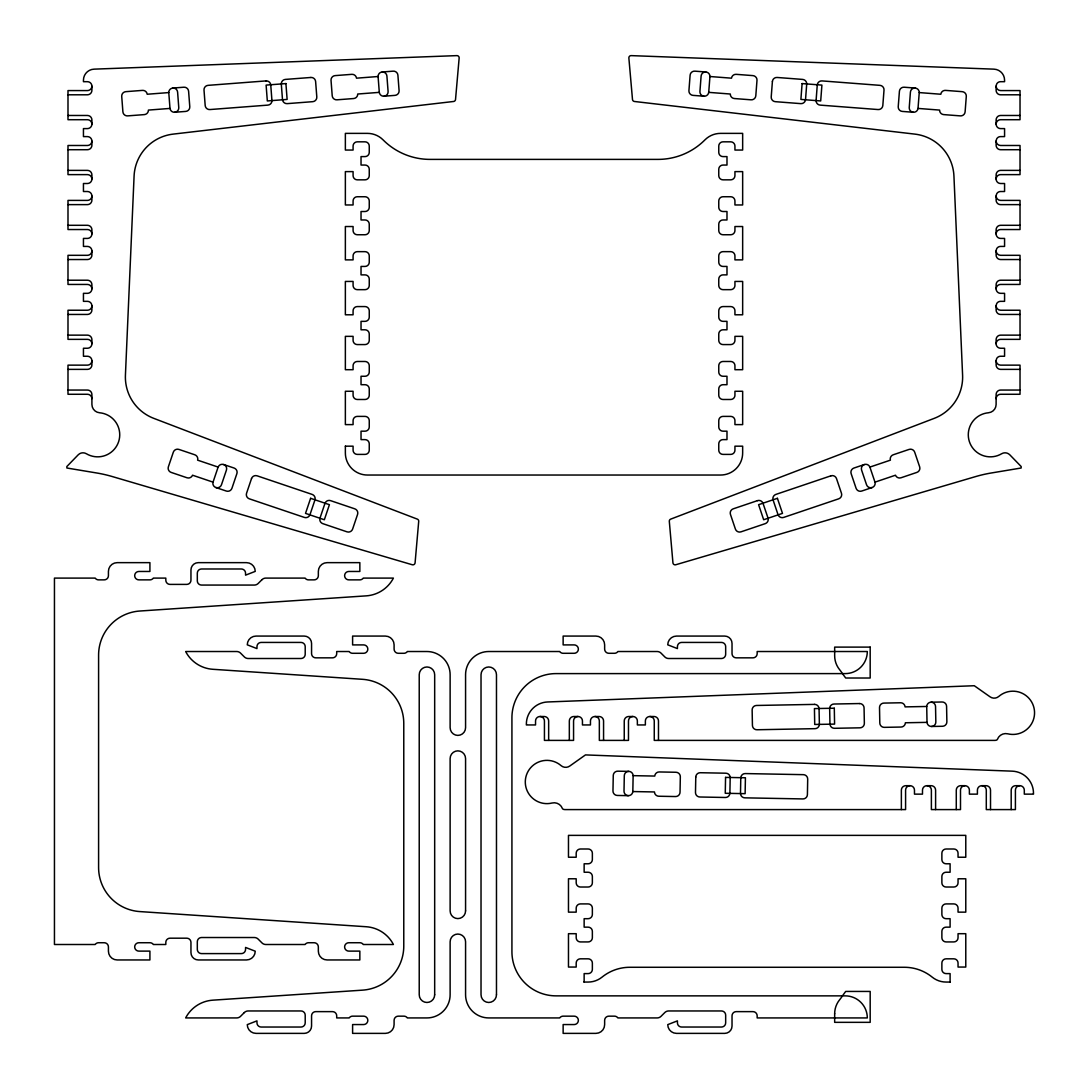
<?xml version="1.0" encoding="UTF-8"?>
<svg xmlns="http://www.w3.org/2000/svg" width="1089" height="1089" viewBox="0 0 1089 1089"><rect width="100%" height="100%" fill="white"/><g stroke="black" fill="none" stroke-linecap="round" stroke-linejoin="round"><path stroke-width="1.5" d="M548.652 740.397L548.652 720.945A4.451 4.451 0 0 0 544.214 716.508L539.981 716.508A4.451 4.451 0 0 0 535.543 720.945L535.543 724.947L526.368 724.947L526.368 724.035A22.066 22.066 0 0 1 547.59 701.969L974.287 685.73L990.037 696.81A7.065 7.065 0 0 0 998.79 696.443A21.63 21.63 0 0 1 1033.951 707.741A21.63 21.63 0 0 1 1007.788 733.823A8.821 8.821 0 0 0 997.415 739.349L996.789 740.03A6.616 6.616 0 0 1 994.625 740.397L654.258 740.397L654.258 720.945A4.451 4.451 0 0 0 649.82 716.508A4.451 4.451 0 0 0 645.369 720.945L645.369 724.947L637.364 724.947L637.364 720.945A4.451 4.451 0 0 0 632.913 716.508L628.693 716.508A4.451 4.451 0 0 0 624.242 720.945L624.242 740.397M603.565 740.397L603.565 720.945A4.451 4.451 0 0 0 599.127 716.508L594.893 716.508A4.451 4.451 0 0 0 590.456 720.945L590.456 724.947L582.452 724.947L582.452 720.945A4.451 4.451 0 0 0 578 716.508L573.78 716.508A4.451 4.451 0 0 0 569.329 720.945L569.329 740.397M658.477 740.397L658.477 720.945A4.451 4.451 0 0 0 654.04 716.508L649.82 716.508M996.122 398.71A4.451 4.451 0 0 1 1000.573 394.272L1020.025 394.272L1020.025 365.142L1000.573 365.142A4.451 4.451 0 0 1 996.762 358.404L997.007 358.05A4.451 4.451 0 0 1 1000.573 356.253L1004.575 356.253L1004.575 348.249L1000.573 348.249A4.451 4.451 0 0 1 996.122 343.797A4.451 4.451 0 0 1 1000.573 339.36L1020.025 339.36L1020.025 310.229L1000.573 310.229A4.451 4.451 0 0 1 996.762 303.491L997.007 303.137A4.451 4.451 0 0 1 1000.573 301.34L1004.575 301.34L1004.575 293.336L1000.573 293.336A4.451 4.451 0 0 1 996.122 288.884A4.451 4.451 0 0 1 1000.573 284.447L1020.025 284.447L1020.025 255.316L1000.573 255.316A4.451 4.451 0 0 1 996.762 248.578L997.007 248.224A4.451 4.451 0 0 1 1000.573 246.427L1004.575 246.427L1004.575 238.423L1000.573 238.423A4.451 4.451 0 0 1 996.122 233.972A4.451 4.451 0 0 1 1000.573 229.534L1020.025 229.534L1020.025 200.403L1000.573 200.403A4.451 4.451 0 0 1 996.762 193.665L997.007 193.311A4.451 4.451 0 0 1 1000.573 191.514L1004.575 191.514L1004.575 183.51L1000.573 183.51A4.451 4.451 0 0 1 996.122 179.059A4.451 4.451 0 0 1 1000.573 174.621L1020.025 174.621L1020.025 145.49L1000.573 145.49A4.451 4.451 0 0 1 996.762 138.752L997.007 138.398A4.451 4.451 0 0 1 1000.573 136.601L1004.575 136.601L1004.575 128.597L1000.573 128.597A4.451 4.451 0 0 1 996.122 124.146A4.451 4.451 0 0 1 1000.573 119.708L1020.025 119.708L1020.025 90.578L1000.573 90.578A4.451 4.451 0 0 1 996.762 83.839L997.007 83.472A4.451 4.451 0 0 1 1000.573 81.689L1004.575 81.689L1004.575 80.178A11.04 11.04 0 0 0 993.958 69.151L631.157 55.621A2.205 2.205 0 0 0 628.87 58.016L632.491 99.48A2.205 2.205 0 0 0 634.438 101.481L914.937 134.124A44.145 44.145 0 0 1 953.937 176.05L962.594 375.201A44.145 44.145 0 0 1 934.253 418.353L670.729 519.113A2.205 2.205 0 0 0 669.313 521.372L672.934 562.836A2.205 2.205 0 0 0 675.752 564.755L975.703 476.56A132.436 132.436 0 0 1 992.324 472.817L1021.142 468.011L1021.183 466.541L1009.802 454.807A6.629 6.629 0 0 0 1001.662 453.732A22.079 22.079 0 0 1 969.346 441.535A22.079 22.079 0 0 1 988.444 412.772A8.385 8.385 0 0 0 996.108 404.55L996.122 394.49A4.451 4.451 0 0 1 1000.573 390.053L1020.025 390.053M996.122 360.704L996.122 364.924A4.451 4.451 0 0 0 1000.573 369.375L1020.025 369.375M996.122 343.797L996.122 339.577A4.451 4.451 0 0 1 1000.573 335.14L1020.025 335.14M996.122 305.791L996.122 310.011A4.451 4.451 0 0 0 1000.573 314.449L1020.025 314.449M996.122 288.884L996.122 284.665A4.451 4.451 0 0 1 1000.573 280.213L1020.025 280.213M996.122 250.878L996.122 255.098A4.451 4.451 0 0 0 1000.573 259.536L1020.025 259.536M996.122 233.972L996.122 229.752A4.451 4.451 0 0 1 1000.573 225.3L1020.025 225.3M996.122 195.966L996.122 200.185A4.451 4.451 0 0 0 1000.573 204.623L1020.025 204.623M996.122 179.059L996.122 174.839A4.451 4.451 0 0 1 1000.573 170.388L1020.025 170.388M996.122 141.053L996.122 145.273A4.451 4.451 0 0 0 1000.573 149.71L1020.025 149.71M996.122 124.146L996.122 119.926A4.451 4.451 0 0 1 1000.573 115.475L1020.025 115.475M996.122 86.14L996.122 90.36A4.451 4.451 0 0 0 1000.573 94.797L1020.025 94.797M864.367 464.527L853.912 468.052A4.41 4.41 0 0 0 851.149 473.661L856.09 488.294A4.41 4.41 0 0 0 861.685 491.057L872.139 487.532A4.41 4.41 0 0 0 874.916 481.937L869.961 467.29A4.41 4.41 0 0 0 864.367 464.527A4.41 4.41 0 0 0 861.603 470.121L866.545 484.755A4.41 4.41 0 0 0 872.139 487.532M869.893 467.086L890.394 460.157A4.41 4.41 0 0 1 893.225 454.78L909.097 449.417A4.41 4.41 0 0 1 914.692 452.18L919.647 466.813A4.41 4.41 0 0 1 916.87 472.408L900.998 477.772A4.41 4.41 0 0 1 895.485 475.212L874.984 482.141M172.852 88.059L183.864 87.215A4.41 4.41 0 0 1 188.601 91.285L189.785 106.681A4.41 4.41 0 0 1 185.715 111.418L174.716 112.262A4.41 4.41 0 0 1 169.979 108.206L168.795 92.796A4.41 4.41 0 0 1 172.852 88.059A4.41 4.41 0 0 1 177.602 92.129L178.773 107.525A4.41 4.41 0 0 1 174.716 112.262M382.171 71.997L393.17 71.153A4.41 4.41 0 0 1 397.907 75.223L399.091 90.632A4.41 4.41 0 0 1 395.021 95.369L384.022 96.213A4.41 4.41 0 0 1 379.285 92.143L378.101 76.747A4.41 4.41 0 0 1 382.171 71.997A4.41 4.41 0 0 1 386.908 76.067L388.092 91.476A4.41 4.41 0 0 1 384.022 96.213M168.781 92.579L147.206 94.239A4.41 4.41 0 0 0 142.482 90.387L125.78 91.667A4.41 4.41 0 0 0 121.723 96.404L122.894 111.813A4.41 4.41 0 0 0 127.644 115.883L144.347 114.604A4.41 4.41 0 0 0 148.417 110.084L169.993 108.424M378.087 76.516L356.511 78.177A4.41 4.41 0 0 0 351.801 74.338L335.085 75.617A4.41 4.41 0 0 0 331.029 80.355L332.213 95.764A4.41 4.41 0 0 0 336.95 99.82L353.653 98.541A4.41 4.41 0 0 0 357.723 94.022L379.312 92.361M931.054 702.201L942.08 701.997A4.41 4.41 0 0 1 946.586 706.325L946.872 721.776A4.41 4.41 0 0 1 942.543 726.268L931.503 726.472A4.41 4.41 0 0 1 927.011 722.143L926.725 706.693A4.41 4.41 0 0 1 931.054 702.201A4.41 4.41 0 0 1 935.546 706.53L935.832 721.98A4.41 4.41 0 0 1 931.503 726.472M926.725 706.475L905.082 706.884A4.41 4.41 0 0 0 900.603 702.773L883.846 703.086A4.41 4.41 0 0 0 879.517 707.578L879.803 723.028A4.41 4.41 0 0 0 884.295 727.357L901.052 727.044A4.41 4.41 0 0 0 905.381 722.769L927.025 722.361M67.994 94.797L87.447 94.797A4.451 4.451 0 0 0 91.898 90.36L91.898 86.14A4.451 4.451 0 0 0 87.447 81.689L83.445 81.689L83.445 80.178A11.04 11.04 0 0 1 94.062 69.151L456.863 55.621A2.205 2.205 0 0 1 459.15 58.016L455.529 99.48A2.205 2.205 0 0 1 453.582 101.481L173.083 134.124A44.145 44.145 0 0 0 134.083 176.05L125.426 375.201A44.145 44.145 0 0 0 153.767 418.353L417.291 519.113A2.205 2.205 0 0 1 418.707 521.372L415.086 562.836A2.205 2.205 0 0 1 412.268 564.755L112.317 476.56A132.436 132.436 0 0 0 95.696 472.817L66.878 468.011L66.837 466.541L78.217 454.807A6.629 6.629 0 0 1 86.358 453.732A22.079 22.079 0 0 0 118.674 441.535A22.079 22.079 0 0 0 99.575 412.772A8.385 8.385 0 0 1 91.912 404.55L91.898 394.49A4.451 4.451 0 0 0 87.447 390.053L67.994 390.053M67.994 115.475L87.447 115.475A4.451 4.451 0 0 1 91.898 119.926L91.898 124.146A4.451 4.451 0 0 1 87.447 128.597L83.445 128.597L83.445 136.601L87.447 136.601A4.451 4.451 0 0 1 91.898 141.053L91.898 145.273A4.451 4.451 0 0 1 87.447 149.71L67.994 149.71M67.994 170.388L87.447 170.388A4.451 4.451 0 0 1 91.898 174.839L91.898 179.059A4.451 4.451 0 0 1 87.447 183.51L83.445 183.51L83.445 191.514L87.447 191.514A4.451 4.451 0 0 1 91.898 195.966L91.898 200.185A4.451 4.451 0 0 1 87.447 204.623L67.994 204.623M67.994 225.3L87.447 225.3A4.451 4.451 0 0 1 91.898 229.752L91.898 233.972A4.451 4.451 0 0 1 87.447 238.423L83.445 238.423L83.445 246.427L87.447 246.427A4.451 4.451 0 0 1 91.898 250.878L91.898 255.098A4.451 4.451 0 0 1 87.447 259.536L67.994 259.536M67.994 280.213L87.447 280.213A4.451 4.451 0 0 1 91.898 284.665L91.898 288.884A4.451 4.451 0 0 1 87.447 293.336L83.445 293.336L83.445 301.34L87.447 301.34A4.451 4.451 0 0 1 91.898 305.791L91.898 310.011A4.451 4.451 0 0 1 87.447 314.449L67.994 314.449M67.994 335.14L87.447 335.14A4.451 4.451 0 0 1 91.898 339.577L91.898 343.797A4.451 4.451 0 0 1 87.447 348.249L83.445 348.249L83.445 356.253L87.447 356.253A4.451 4.451 0 0 1 91.898 360.704L91.898 364.924A4.451 4.451 0 0 1 87.447 369.375L67.994 369.375M935.601 809.59L935.601 790.138A4.451 4.451 0 0 0 931.149 785.686L926.93 785.686A4.451 4.451 0 0 0 922.492 790.138L922.492 794.14L914.474 794.14L914.474 790.138A4.451 4.451 0 0 0 910.036 785.686L905.803 785.686A4.451 4.451 0 0 0 901.365 790.138L901.365 809.59M990.514 809.59L990.514 790.138A4.451 4.451 0 0 0 986.062 785.686L981.842 785.686A4.451 4.451 0 0 0 977.405 790.138L977.405 794.14L969.387 794.14L969.387 790.138A4.451 4.451 0 0 0 964.949 785.686L960.716 785.686A4.451 4.451 0 0 0 956.278 790.138L956.278 809.59M910.036 785.686A4.451 4.451 0 0 0 905.585 790.138L905.585 809.59L565.218 809.59A6.616 6.616 0 0 1 563.136 809.25L562.428 808.542A8.821 8.821 0 0 0 552.055 803.015A21.63 21.63 0 0 1 525.892 776.933A21.63 21.63 0 0 1 561.066 765.621A7.065 7.065 0 0 0 569.819 766.003L585.474 754.908L1012.253 771.162A22.066 22.066 0 0 1 1033.488 793.214L1033.488 794.14L1024.3 794.14L1024.3 790.138A4.451 4.451 0 0 0 1019.862 785.686L1015.629 785.686A4.451 4.451 0 0 0 1011.191 790.138L1011.191 809.59M583.922 982.06L588.142 982.06A22.066 22.066 0 0 0 602.04 977.132A44.145 44.145 0 0 1 629.85 967.277L904.401 967.277A44.145 44.145 0 0 1 932.198 977.132A22.066 22.066 0 0 0 946.096 982.06L950.329 982.06M628.789 771.38L617.762 771.175A4.41 4.41 0 0 0 613.257 775.504L612.971 790.954A4.41 4.41 0 0 0 617.3 795.446L628.339 795.664A4.41 4.41 0 0 0 632.832 791.322L633.131 775.885A4.41 4.41 0 0 0 628.789 771.38A4.41 4.41 0 0 0 624.296 775.722L624.011 791.159A4.41 4.41 0 0 0 628.339 795.664M633.117 775.654L654.761 776.062A4.41 4.41 0 0 1 659.253 771.951L675.997 772.264A4.41 4.41 0 0 1 680.326 776.77L680.04 792.207A4.41 4.41 0 0 1 675.548 796.549L658.791 796.236A4.41 4.41 0 0 1 654.462 791.948L632.832 791.553M705.849 71.997L694.85 71.153A4.41 4.41 0 0 0 690.113 75.223L688.929 90.632A4.41 4.41 0 0 0 692.985 95.369L703.998 96.213A4.41 4.41 0 0 0 708.735 92.143L709.919 76.747A4.41 4.41 0 0 0 705.849 71.997A4.41 4.41 0 0 0 701.112 76.067L699.928 91.476A4.41 4.41 0 0 0 703.998 96.213M915.155 88.059L904.156 87.215A4.41 4.41 0 0 0 899.419 91.285L898.234 106.681A4.41 4.41 0 0 0 902.305 111.418L913.303 112.262A4.41 4.41 0 0 0 918.041 108.206L919.225 92.796A4.41 4.41 0 0 0 915.155 88.059A4.41 4.41 0 0 0 910.418 92.129L909.247 107.525A4.41 4.41 0 0 0 913.303 112.262M709.933 76.516L731.509 78.177A4.41 4.41 0 0 1 736.218 74.338L752.935 75.617A4.41 4.41 0 0 1 756.991 80.355L755.807 95.764A4.41 4.41 0 0 1 751.07 99.82L734.367 98.541A4.41 4.41 0 0 1 730.297 94.022L708.708 92.361M919.239 92.579L940.814 94.239A4.41 4.41 0 0 1 945.538 90.387L962.24 91.667A4.41 4.41 0 0 1 966.297 96.404L965.113 111.813A4.41 4.41 0 0 1 960.375 115.883L943.673 114.604A4.41 4.41 0 0 1 939.603 110.084L918.027 108.424M223.653 464.527L234.108 468.052A4.41 4.41 0 0 1 236.871 473.661L231.93 488.294A4.41 4.41 0 0 1 226.335 491.057L215.881 487.532A4.41 4.41 0 0 1 213.104 481.937L218.059 467.29A4.41 4.41 0 0 1 223.653 464.527A4.41 4.41 0 0 1 226.417 470.121L221.475 484.755A4.41 4.41 0 0 1 215.881 487.532M218.127 467.086L197.626 460.157A4.41 4.41 0 0 0 194.795 454.78L178.923 449.417A4.41 4.41 0 0 0 173.328 452.18L168.373 466.813A4.41 4.41 0 0 0 171.15 472.408L187.022 477.772A4.41 4.41 0 0 0 192.535 475.212L213.036 482.141M950.098 982.06L950.098 973.607L946.096 973.607A4.22 4.22 0 0 1 941.876 969.387L941.876 963.057A4.22 4.22 0 0 1 946.096 958.824L953.828 958.824A4.22 4.22 0 0 1 958.048 963.057L958.048 967.059L965.78 967.059L965.78 933.695L958.048 933.695L958.048 937.697A4.22 4.22 0 0 1 953.828 941.931L946.096 941.931A4.22 4.22 0 0 1 941.876 937.697L941.876 931.367A4.22 4.22 0 0 1 946.096 927.147L950.098 927.147L950.098 918.694L946.096 918.694A4.22 4.22 0 0 1 941.876 914.474L941.876 908.144A4.22 4.22 0 0 1 946.096 903.911L953.828 903.911A4.22 4.22 0 0 1 958.048 908.144L958.048 912.146L965.78 912.146L965.78 878.782L958.048 878.782L958.048 882.784A4.22 4.22 0 0 1 953.828 887.018L946.096 887.018A4.22 4.22 0 0 1 941.876 882.784L941.876 876.454A4.22 4.22 0 0 1 946.096 872.235L950.098 872.235L950.098 863.781L946.096 863.781A4.22 4.22 0 0 1 941.876 859.561L941.876 853.231A4.22 4.22 0 0 1 946.096 848.998L953.828 848.998A4.22 4.22 0 0 1 958.048 853.231L958.048 857.234L965.78 857.234L965.78 835.372L568.472 835.372L568.472 857.234L576.19 857.234L576.19 853.231A4.22 4.22 0 0 1 580.423 848.998L588.142 848.998A4.22 4.22 0 0 1 592.362 853.231L592.362 859.561A4.22 4.22 0 0 1 588.142 863.781L584.14 863.781L584.14 872.235L588.142 872.235A4.22 4.22 0 0 1 592.362 876.454L592.362 882.784A4.22 4.22 0 0 1 588.142 887.018L580.423 887.018A4.22 4.22 0 0 1 576.19 882.784L576.19 878.782L568.472 878.782L568.472 912.146L576.19 912.146L576.19 908.144A4.22 4.22 0 0 1 580.423 903.911L588.142 903.911A4.22 4.22 0 0 1 592.362 908.144L592.362 914.474A4.22 4.22 0 0 1 588.142 918.694L584.14 918.694L584.14 927.147L588.142 927.147A4.22 4.22 0 0 1 592.362 931.367L592.362 937.697A4.22 4.22 0 0 1 588.142 941.931L580.423 941.931A4.22 4.22 0 0 1 576.19 937.697L576.19 933.695L568.472 933.695L568.472 967.059L576.19 967.059L576.19 963.057A4.22 4.22 0 0 1 580.423 958.824L588.142 958.824A4.22 4.22 0 0 1 592.362 963.057L592.362 969.387A4.22 4.22 0 0 1 588.142 973.607L584.14 973.607L584.14 982.06M632.913 716.508A4.451 4.451 0 0 0 628.476 720.945L628.476 740.397L599.345 740.397L599.345 720.945A4.451 4.451 0 0 0 594.893 716.508M578 716.508A4.451 4.451 0 0 0 573.563 720.945L573.563 740.397L544.432 740.397L544.432 720.945A4.451 4.451 0 0 0 539.981 716.508M91.898 86.14A4.451 4.451 0 0 1 87.447 90.578L67.994 90.578L67.994 119.708L87.447 119.708A4.451 4.451 0 0 1 91.898 124.146M91.898 141.053A4.451 4.451 0 0 1 87.447 145.49L67.994 145.49L67.994 174.621L87.447 174.621A4.451 4.451 0 0 1 91.898 179.059M91.898 195.966A4.451 4.451 0 0 1 87.447 200.403L67.994 200.403L67.994 229.534L87.447 229.534A4.451 4.451 0 0 1 91.898 233.972M91.898 250.878A4.451 4.451 0 0 1 87.447 255.316L67.994 255.316L67.994 284.447L87.447 284.447A4.451 4.451 0 0 1 91.898 288.884M91.898 305.791A4.451 4.451 0 0 1 87.447 310.229L67.994 310.229L67.994 339.36L87.447 339.36A4.451 4.451 0 0 1 91.898 343.797M91.898 360.704A4.451 4.451 0 0 1 87.447 365.142L67.994 365.142L67.994 394.272L87.447 394.272A4.451 4.451 0 0 1 91.898 398.71M1019.862 785.686A4.451 4.451 0 0 0 1015.411 790.138L1015.411 809.59L986.294 809.59L986.294 790.138A4.451 4.451 0 0 0 981.842 785.686M964.949 785.686A4.451 4.451 0 0 0 960.498 790.138L960.498 809.59L931.381 809.59L931.381 790.138A4.451 4.451 0 0 0 926.93 785.686M345.363 446.177L345.363 452.956A22.066 22.066 0 0 0 367.429 475.035L720.591 475.035A22.066 22.066 0 0 0 742.657 452.956L742.657 446.177L734.939 446.177L734.939 450.179A4.22 4.22 0 0 1 730.719 454.399L722.987 454.399A4.22 4.22 0 0 1 718.767 450.179L718.767 443.836A4.22 4.22 0 0 1 722.987 439.616L726.989 439.616L726.989 431.176L722.987 431.176A4.22 4.22 0 0 1 718.767 426.942L718.767 420.613A4.22 4.22 0 0 1 722.987 416.393L730.719 416.393A4.22 4.22 0 0 1 734.939 420.613L734.939 424.615L742.657 424.615L742.657 391.264L734.939 391.264L734.939 395.266A4.22 4.22 0 0 1 730.719 399.486L722.987 399.486A4.22 4.22 0 0 1 718.767 395.266L718.767 388.923A4.22 4.22 0 0 1 722.987 384.703L726.989 384.703L726.989 376.263L722.987 376.263A4.22 4.22 0 0 1 718.767 372.03L718.767 365.7A4.22 4.22 0 0 1 722.987 361.48L730.719 361.48A4.22 4.22 0 0 1 734.939 365.7L734.939 369.702L742.657 369.702L742.657 336.351L734.939 336.351L734.939 340.353A4.22 4.22 0 0 1 730.719 344.573L722.987 344.573A4.22 4.22 0 0 1 718.767 340.353L718.767 334.01A4.22 4.22 0 0 1 722.987 329.79L726.989 329.79L726.989 321.35L722.987 321.35A4.22 4.22 0 0 1 718.767 317.117L718.767 310.787A4.22 4.22 0 0 1 722.987 306.567L730.719 306.567A4.22 4.22 0 0 1 734.939 310.787L734.939 314.789L742.657 314.789L742.657 281.438L734.939 281.438L734.939 285.441A4.22 4.22 0 0 1 730.719 289.66L722.987 289.66A4.22 4.22 0 0 1 718.767 285.441L718.767 279.097A4.22 4.22 0 0 1 722.987 274.877L726.989 274.877L726.989 266.437L722.987 266.437A4.22 4.22 0 0 1 718.767 262.204L718.767 255.874A4.22 4.22 0 0 1 722.987 251.654L730.719 251.654A4.22 4.22 0 0 1 734.939 255.874L734.939 259.876L742.657 259.876L742.657 226.526L734.939 226.526L734.939 230.528A4.22 4.22 0 0 1 730.719 234.748L722.987 234.748A4.22 4.22 0 0 1 718.767 230.528L718.767 224.184A4.22 4.22 0 0 1 722.987 219.964L726.989 219.964L726.989 211.511L722.987 211.511A4.22 4.22 0 0 1 718.767 207.291L718.767 200.961A4.22 4.22 0 0 1 722.987 196.741L730.719 196.741A4.22 4.22 0 0 1 734.939 200.961L734.939 204.963L742.657 204.963L742.657 171.613L734.939 171.613L734.939 175.615A4.22 4.22 0 0 1 730.719 179.835L722.987 179.835A4.22 4.22 0 0 1 718.767 175.615L718.767 169.271A4.22 4.22 0 0 1 722.987 165.052L726.989 165.052L726.989 156.598L722.987 156.598A4.22 4.22 0 0 1 718.767 152.378L718.767 146.049A4.22 4.22 0 0 1 722.987 141.829L730.719 141.829A4.22 4.22 0 0 1 734.939 146.049L734.939 150.051L742.657 150.051L742.657 133.375L720.591 133.375A22.066 22.066 0 0 0 704.978 139.841L704.828 139.991A66.211 66.211 0 0 1 658.001 159.389L430.019 159.389A66.211 66.211 0 0 1 383.192 139.991L383.042 139.841A22.066 22.066 0 0 0 367.429 133.375L345.363 133.375L345.363 150.051L353.081 150.051L353.081 146.049A4.22 4.22 0 0 1 357.301 141.829L365.033 141.829A4.22 4.22 0 0 1 369.253 146.049L369.253 152.378A4.22 4.22 0 0 1 365.033 156.598L361.031 156.598L361.031 165.052L365.033 165.052A4.22 4.22 0 0 1 369.253 169.271L369.253 175.615A4.22 4.22 0 0 1 365.033 179.835L357.301 179.835A4.22 4.22 0 0 1 353.081 175.615L353.081 171.613L345.363 171.613L345.363 204.963L353.081 204.963L353.081 200.961A4.22 4.22 0 0 1 357.301 196.741L365.033 196.741A4.22 4.22 0 0 1 369.253 200.961L369.253 207.291A4.22 4.22 0 0 1 365.033 211.511L361.031 211.511L361.031 219.964L365.033 219.964A4.22 4.22 0 0 1 369.253 224.184L369.253 230.528A4.22 4.22 0 0 1 365.033 234.748L357.301 234.748A4.22 4.22 0 0 1 353.081 230.528L353.081 226.526L345.363 226.526L345.363 259.876L353.081 259.876L353.081 255.874A4.22 4.22 0 0 1 357.301 251.654L365.033 251.654A4.22 4.22 0 0 1 369.253 255.874L369.253 262.204A4.22 4.22 0 0 1 365.033 266.437L361.031 266.437L361.031 274.877L365.033 274.877A4.22 4.22 0 0 1 369.253 279.097L369.253 285.441A4.22 4.22 0 0 1 365.033 289.66L357.301 289.66A4.22 4.22 0 0 1 353.081 285.441L353.081 281.438L345.363 281.438L345.363 314.789L353.081 314.789L353.081 310.787A4.22 4.22 0 0 1 357.301 306.567L365.033 306.567A4.22 4.22 0 0 1 369.253 310.787L369.253 317.117A4.22 4.22 0 0 1 365.033 321.35L361.031 321.35L361.031 329.79L365.033 329.79A4.22 4.22 0 0 1 369.253 334.01L369.253 340.353A4.22 4.22 0 0 1 365.033 344.573L357.301 344.573A4.22 4.22 0 0 1 353.081 340.353L353.081 336.351L345.363 336.351L345.363 369.702L353.081 369.702L353.081 365.7A4.22 4.22 0 0 1 357.301 361.48L365.033 361.48A4.22 4.22 0 0 1 369.253 365.7L369.253 372.03A4.22 4.22 0 0 1 365.033 376.263L361.031 376.263L361.031 384.703L365.033 384.703A4.22 4.22 0 0 1 369.253 388.923L369.253 395.266A4.22 4.22 0 0 1 365.033 399.486L357.301 399.486A4.22 4.22 0 0 1 353.081 395.266L353.081 391.264L345.363 391.264L345.363 424.615L353.081 424.615L353.081 420.613A4.22 4.22 0 0 1 357.301 416.393L365.033 416.393A4.22 4.22 0 0 1 369.253 420.613L369.253 426.942A4.22 4.22 0 0 1 365.033 431.176L361.031 431.176L361.031 439.616L365.033 439.616A4.22 4.22 0 0 1 369.253 443.836L369.253 450.179A4.22 4.22 0 0 1 365.033 454.399L357.301 454.399A4.22 4.22 0 0 1 353.081 450.179L353.081 446.177L345.363 446.177M834.664 1013.709L834.664 1022.34L870.179 1022.34L870.179 991.439L845.69 991.439L842.45 995.863A44.145 44.145 0 0 1 839.592 999.811A22.066 22.066 0 0 0 834.664 1013.709M695.776 777.056L695.49 792.506A4.41 4.41 0 0 0 699.819 796.998L725.397 797.488A4.41 4.41 0 0 0 729.889 793.146L730.188 777.709A4.41 4.41 0 0 0 725.859 773.204L700.268 772.727A4.41 4.41 0 0 0 695.776 777.056M725.56 777.396L725.26 793.282L745.121 793.663L745.421 777.764L725.56 777.396M740.779 777.9L740.493 793.35A4.41 4.41 0 0 0 744.822 797.842L802.92 798.931A4.41 4.41 0 0 0 807.412 794.602L807.698 779.152A4.41 4.41 0 0 0 803.369 774.66L745.271 773.571A4.41 4.41 0 0 0 740.779 777.9M772.4 81.525L771.216 96.935A4.41 4.41 0 0 0 775.286 101.672L800.783 103.632A4.41 4.41 0 0 0 805.533 99.562L806.704 84.166A4.41 4.41 0 0 0 802.647 79.415L777.138 77.469A4.41 4.41 0 0 0 772.4 81.525M802.103 83.581L800.891 99.426L820.698 100.95L821.909 85.105L802.103 83.581M817.267 84.969L816.097 100.379A4.41 4.41 0 0 0 820.153 105.116L878.088 109.553A4.41 4.41 0 0 0 882.825 105.497L884.009 90.088A4.41 4.41 0 0 0 879.953 85.35L822.018 80.913A4.41 4.41 0 0 0 817.267 84.969M251.518 478.588L246.563 493.235A4.41 4.41 0 0 0 249.34 498.83L304.389 517.425A4.41 4.41 0 0 0 309.984 514.661L314.925 500.014A4.41 4.41 0 0 0 312.162 494.42L257.113 475.825A4.41 4.41 0 0 0 251.518 478.588M310.61 498.326L305.519 513.382L324.345 519.739L329.423 504.683L310.61 498.326M324.958 503.417L320.016 518.051A4.41 4.41 0 0 0 322.793 523.646L347.023 531.84A4.41 4.41 0 0 0 352.618 529.063L357.56 514.43A4.41 4.41 0 0 0 354.796 508.835L330.566 500.641A4.41 4.41 0 0 0 324.958 503.417M261.945 579.716L258.202 583.445A5.513 5.513 0 0 1 254.309 585.065L201.506 585.065A4.193 4.193 0 0 1 197.313 580.873L197.313 573.182A4.193 4.193 0 0 1 201.506 568.989L241.35 568.989A4.193 4.193 0 0 1 245.556 573.182L245.556 575.155L255.234 571.385A8.753 8.753 0 0 0 246.495 562.645L198.28 562.645A7.324 7.324 0 0 0 190.956 569.969L190.956 580.206A4.193 4.193 0 0 1 186.763 584.398L170.007 584.398A4.193 4.193 0 0 1 165.814 580.206L165.814 578.096L153.345 578.096A4.193 4.193 0 0 1 149.914 579.865L138.888 579.865A4.193 4.193 0 0 1 134.682 575.659A4.193 4.193 0 0 1 138.888 571.466L149.914 571.466L149.914 562.645L117.163 562.645A8.739 8.739 0 0 0 108.424 571.385L108.424 575.659A4.193 4.193 0 0 1 104.231 579.865L98.595 579.865A4.193 4.193 0 0 1 95.179 578.096L54.45 578.096L54.45 944.503L95.179 944.503A4.193 4.193 0 0 1 98.595 942.734L104.231 942.734A4.193 4.193 0 0 1 108.424 946.926L108.424 951.214A8.739 8.739 0 0 0 117.163 959.954L149.914 959.954L149.914 951.119L138.888 951.119A4.193 4.193 0 0 1 134.682 946.926A4.193 4.193 0 0 1 138.888 942.734L149.914 942.734A4.193 4.193 0 0 1 153.345 944.503L165.814 944.503L165.814 942.38A4.193 4.193 0 0 1 170.007 938.187L186.763 938.187A4.193 4.193 0 0 1 190.956 942.38L190.956 952.616A7.324 7.324 0 0 0 198.28 959.954L246.495 959.954A8.753 8.753 0 0 0 255.234 951.201L245.556 947.43L245.556 949.404A4.193 4.193 0 0 1 241.35 953.596L201.506 953.596A4.193 4.193 0 0 1 197.313 949.404L197.313 941.713A4.193 4.193 0 0 1 201.506 937.52L254.309 937.52A5.513 5.513 0 0 1 258.202 939.14L261.945 942.883A5.513 5.513 0 0 0 265.852 944.503L305.097 944.503A4.193 4.193 0 0 1 308.527 942.734L314.149 942.734A4.193 4.193 0 0 1 318.342 946.926L318.342 951.214A8.739 8.739 0 0 0 327.081 959.954L359.846 959.954L359.846 951.119L348.807 951.119A4.193 4.193 0 0 1 344.614 946.926A4.193 4.193 0 0 1 348.807 942.734L359.846 942.734A4.193 4.193 0 0 1 363.263 944.503L393.415 944.503A33.106 33.106 0 0 0 366.258 926.739L139.787 911.575A44.145 44.145 0 0 1 98.595 867.525L98.595 655.061A44.145 44.145 0 0 1 139.787 611.024L366.258 595.86A33.106 33.106 0 0 0 393.415 578.096L363.263 578.096A4.193 4.193 0 0 1 359.846 579.865L348.807 579.865A4.193 4.193 0 0 1 344.614 575.659A4.193 4.193 0 0 1 348.807 571.466L359.846 571.466L359.846 562.645L327.081 562.645A8.739 8.739 0 0 0 318.342 571.385L318.342 575.659A4.193 4.193 0 0 1 314.149 579.865L308.527 579.865A4.193 4.193 0 0 1 305.097 578.096L265.852 578.096A5.513 5.513 0 0 0 261.945 579.716M244.317 1012.579L240.574 1016.309A5.513 5.513 0 0 1 236.667 1017.929L185.647 1017.929A33.106 33.106 0 0 1 212.818 1000.165L362.583 990.146A44.145 44.145 0 0 0 403.774 946.096L403.774 723.355A44.145 44.145 0 0 0 362.583 679.318L212.818 669.286A33.106 33.106 0 0 1 185.647 651.521L236.667 651.521A5.513 5.513 0 0 1 240.574 653.141L244.317 656.885A5.513 5.513 0 0 0 248.21 658.505L301.013 658.505A4.193 4.193 0 0 0 305.206 654.298L305.206 646.621A4.193 4.193 0 0 0 301.013 642.428L261.156 642.428A4.193 4.193 0 0 0 256.963 646.621L256.963 648.595L247.271 644.824A8.753 8.753 0 0 1 256.024 636.071L304.239 636.071A7.324 7.324 0 0 1 311.563 643.408L311.563 653.645A4.193 4.193 0 0 0 315.756 657.838L332.513 657.838A4.193 4.193 0 0 0 336.705 653.645L336.705 651.521L349.174 651.521A4.193 4.193 0 0 0 352.605 653.291L363.631 653.291A4.193 4.193 0 0 0 367.823 649.098A4.193 4.193 0 0 0 363.631 644.906L352.605 644.906L352.605 636.071L385.356 636.071A8.739 8.739 0 0 1 394.095 644.811L394.095 649.098A4.193 4.193 0 0 0 398.288 653.291L403.924 653.291A4.193 4.193 0 0 0 407.34 651.521L426.956 651.521A23.182 23.182 0 0 1 450.125 674.704L450.125 727.67A7.732 7.732 0 0 0 457.856 735.402A7.732 7.732 0 0 0 465.575 727.67L465.575 674.704A23.182 23.182 0 0 1 488.757 651.521L559.719 651.521A4.193 4.193 0 0 0 563.136 653.291L574.175 653.291A4.193 4.193 0 0 0 578.368 649.098A4.193 4.193 0 0 0 574.175 644.906L563.136 644.906L563.136 636.071L595.901 636.071A8.739 8.739 0 0 1 604.64 644.811L604.64 649.098A4.193 4.193 0 0 0 608.833 653.291L614.455 653.291A4.193 4.193 0 0 0 617.885 651.521L657.13 651.521A5.513 5.513 0 0 1 661.037 653.141L664.78 656.885A5.513 5.513 0 0 0 668.673 658.505L721.476 658.505A4.193 4.193 0 0 0 725.669 654.298L725.669 646.621A4.193 4.193 0 0 0 721.476 642.428L681.619 642.428A4.193 4.193 0 0 0 677.426 646.621L677.426 648.595L667.748 644.824A8.753 8.753 0 0 1 676.487 636.071L724.702 636.071A7.324 7.324 0 0 1 732.026 643.408L732.026 653.645A4.193 4.193 0 0 0 736.218 657.838L752.975 657.838A4.193 4.193 0 0 0 757.168 653.645L757.168 651.521L867.307 651.521A22.066 22.066 0 0 1 845.227 673.601L556.071 673.601A44.145 44.145 0 0 0 511.925 717.746L511.925 951.718A44.145 44.145 0 0 0 556.071 995.863L845.227 995.863A22.066 22.066 0 0 1 867.307 1017.929L757.168 1017.929L757.168 1015.819A4.193 4.193 0 0 0 752.975 1011.627L736.218 1011.627A4.193 4.193 0 0 0 732.026 1015.819L732.026 1026.056A7.324 7.324 0 0 1 724.702 1033.379L676.487 1033.379A8.753 8.753 0 0 1 667.748 1024.626L677.426 1020.869L677.426 1022.83A4.193 4.193 0 0 0 681.619 1027.036L721.476 1027.036A4.193 4.193 0 0 0 725.669 1022.83L725.669 1015.152A4.193 4.193 0 0 0 721.476 1010.96L668.673 1010.96A5.513 5.513 0 0 0 664.78 1012.579L661.037 1016.309A5.513 5.513 0 0 1 657.13 1017.929L617.885 1017.929A4.193 4.193 0 0 0 614.455 1016.16L608.833 1016.16A4.193 4.193 0 0 0 604.64 1020.352L604.64 1024.64A8.739 8.739 0 0 1 595.901 1033.379L563.136 1033.379L563.136 1024.558L574.175 1024.558A4.193 4.193 0 0 0 578.368 1020.352A4.193 4.193 0 0 0 574.175 1016.16L563.136 1016.16A4.193 4.193 0 0 0 559.719 1017.929L488.757 1017.929A23.182 23.182 0 0 1 465.575 994.761L465.575 941.781A7.732 7.732 0 0 0 457.856 934.049A7.732 7.732 0 0 0 450.125 941.781L450.125 994.761A23.182 23.182 0 0 1 426.956 1017.929L407.34 1017.929A4.193 4.193 0 0 0 403.924 1016.16L398.288 1016.16A4.193 4.193 0 0 0 394.095 1020.352L394.095 1024.64A8.739 8.739 0 0 1 385.356 1033.379L352.605 1033.379L352.605 1024.558L363.631 1024.558A4.193 4.193 0 0 0 367.823 1020.352A4.193 4.193 0 0 0 363.631 1016.16L352.605 1016.16A4.193 4.193 0 0 0 349.174 1017.929L336.705 1017.929L336.705 1015.819A4.193 4.193 0 0 0 332.513 1011.627L315.756 1011.627A4.193 4.193 0 0 0 311.563 1015.819L311.563 1026.056A7.324 7.324 0 0 1 304.239 1033.379L256.024 1033.379A8.753 8.753 0 0 1 247.271 1024.626L256.963 1020.869L256.963 1022.83A4.193 4.193 0 0 0 261.156 1027.036L301.013 1027.036A4.193 4.193 0 0 0 305.206 1022.83L305.206 1015.152A4.193 4.193 0 0 0 301.013 1010.96L248.21 1010.96A5.513 5.513 0 0 0 244.317 1012.579M757.454 500.641L733.224 508.835A4.41 4.41 0 0 0 730.46 514.43L735.402 529.063A4.41 4.41 0 0 0 740.996 531.84L765.227 523.646A4.41 4.41 0 0 0 768.004 518.051L763.049 503.417A4.41 4.41 0 0 0 757.454 500.641M830.907 475.825L775.858 494.42A4.41 4.41 0 0 0 773.095 500.014L778.036 514.661A4.41 4.41 0 0 0 783.631 517.425L838.68 498.83A4.41 4.41 0 0 0 841.457 493.235L836.502 478.588A4.41 4.41 0 0 0 830.907 475.825M777.41 498.326L758.597 504.683L763.675 519.739L782.501 513.382L777.41 498.326M266.002 80.913L208.067 85.35A4.41 4.41 0 0 0 204.011 90.088L205.181 105.497A4.41 4.41 0 0 0 209.932 109.553L267.867 105.116A4.41 4.41 0 0 0 271.923 100.379L270.753 84.969A4.41 4.41 0 0 0 266.002 80.913M310.882 77.469L285.372 79.415A4.41 4.41 0 0 0 281.316 84.166L282.487 99.562A4.41 4.41 0 0 0 287.237 103.632L312.734 101.672A4.41 4.41 0 0 0 316.804 96.935L315.619 81.525A4.41 4.41 0 0 0 310.882 77.469M285.917 83.581L266.111 85.105L267.322 100.95L287.128 99.426L285.917 83.581M814.572 704.392L756.474 705.468A4.41 4.41 0 0 0 752.145 709.974L752.431 725.424A4.41 4.41 0 0 0 756.923 729.753L815.021 728.664A4.41 4.41 0 0 0 819.364 724.171L819.064 708.721A4.41 4.41 0 0 0 814.572 704.392M859.575 703.548L833.997 704.025A4.41 4.41 0 0 0 829.655 708.517L829.954 723.967A4.41 4.41 0 0 0 834.446 728.296L860.024 727.82A4.41 4.41 0 0 0 864.353 723.327L864.067 707.877A4.41 4.41 0 0 0 859.575 703.548M834.297 708.218L814.436 708.585L814.722 724.471L834.582 724.103L834.297 708.218M870.179 647.111L834.664 647.111L834.664 655.755A22.066 22.066 0 0 0 839.592 669.653A44.145 44.145 0 0 1 842.45 673.601L845.69 678.011L870.179 678.025L870.179 647.111M496.475 994.761L496.475 674.704A7.732 7.732 0 0 0 488.757 666.972A7.732 7.732 0 0 0 481.025 674.704L481.025 994.761A7.732 7.732 0 0 0 488.757 1002.479A7.732 7.732 0 0 0 496.475 994.761M465.575 910.88L465.575 758.584A7.732 7.732 0 0 0 457.856 750.852A7.732 7.732 0 0 0 450.125 758.584L450.125 910.88A7.732 7.732 0 0 0 457.856 918.599A7.732 7.732 0 0 0 465.575 910.88M434.674 994.761L434.674 674.704A7.732 7.732 0 0 0 426.956 666.972A7.732 7.732 0 0 0 419.224 674.704L419.224 994.761A7.732 7.732 0 0 0 426.956 1002.479A7.732 7.732 0 0 0 434.674 994.761"/></g></svg>
